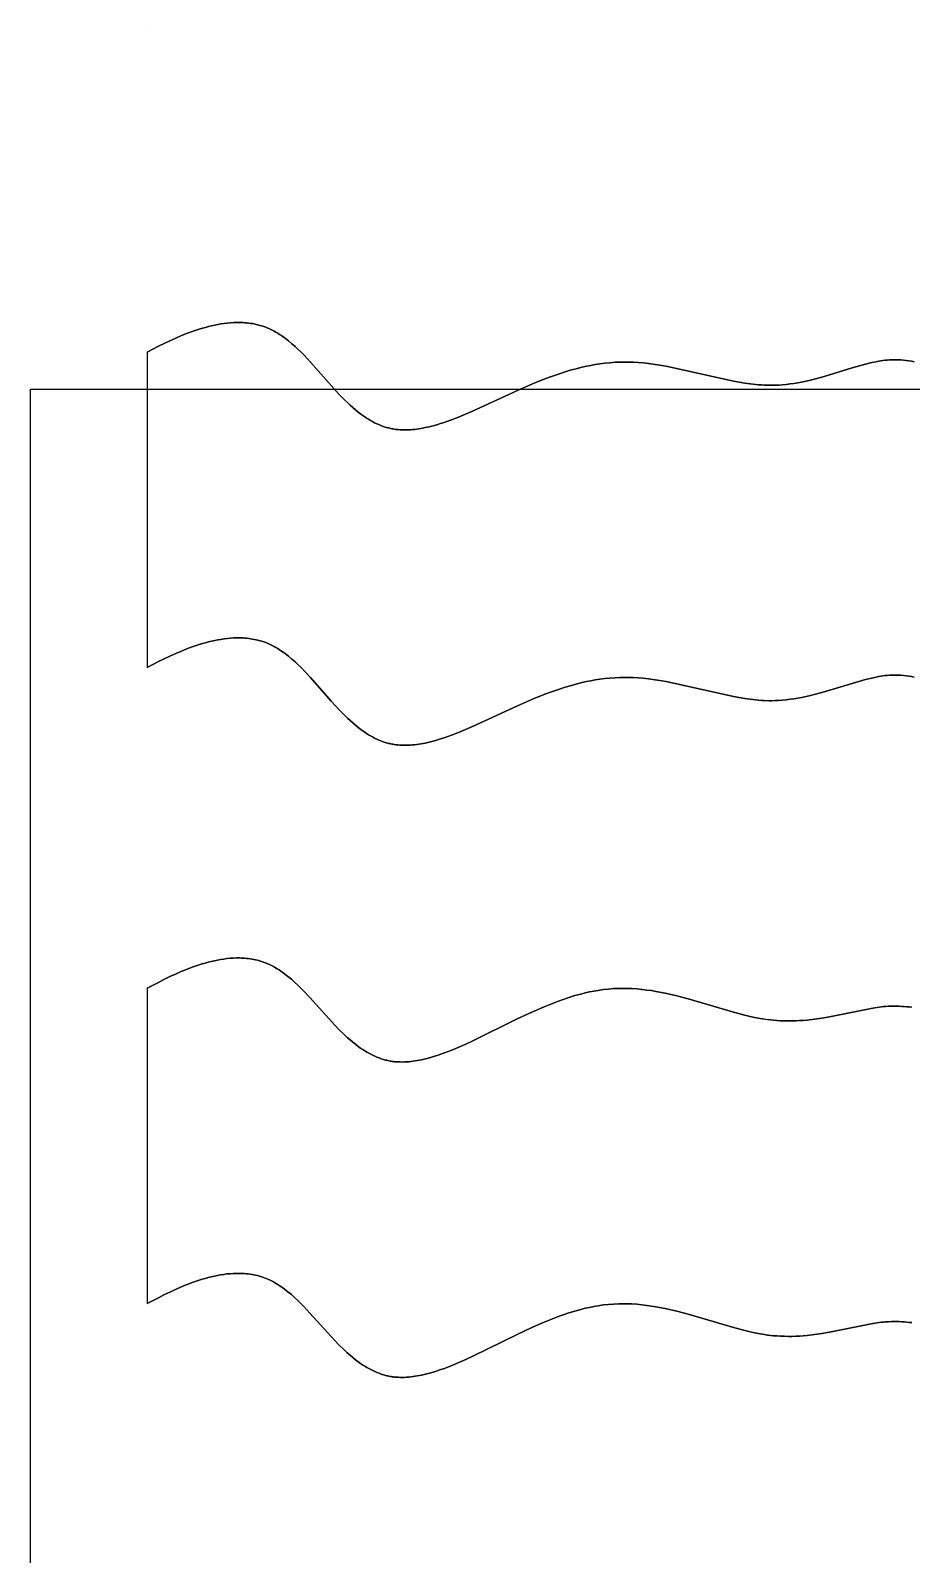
# Model space of a CAD drawing. Header units: feet. Extents: x 0 to 1.5, y 93.18 to 96.08.
# Drawn here: x 0 to 0.1875, y 95.752 to 96.0763 of the extents above; entities that cross this region are included whole.
import ezdxf

# ---------------------------------------------------------------- set-up
doc = ezdxf.new("R2010")
doc.units = ezdxf.units.FT
doc.header["$MEASUREMENT"] = 0
doc.layers.add('Default', color=7, linetype='Continuous', true_color=0x000000)

msp = doc.modelspace()

# ---------------------------------------------------------------- linework, layer by layer
at = {"layer": 'Default'}
for points in [[(0.02485, 96.00786), (0.02723, 96.00911), (0.02844, 96.00971), (0.02966, 96.01029), (0.0309, 96.01084), (0.03214, 96.01137), (0.03339, 96.01186), (0.03465, 96.01231), (0.03593, 96.01274), (0.03658, 96.01293), (0.03723, 96.01312), (0.03788, 96.01329), (0.03854, 96.01345), (0.0392, 96.0136), (0.03986, 96.01373), (0.04053, 96.01384), (0.0412, 96.01394), (0.04187, 96.01402), (0.04255, 96.01409), (0.04322, 96.01413), (0.0439, 96.01415), (0.04458, 96.01415), (0.04491, 96.01414), (0.04525, 96.01413), (0.04565, 96.0141), (0.04605, 96.01407), (0.04644, 96.01403), (0.04684, 96.01397), (0.04723, 96.01391), (0.04762, 96.01384), (0.04801, 96.01376), (0.0484, 96.01367), (0.04882, 96.01355), (0.04924, 96.01343), (0.04966, 96.01329), (0.05007, 96.01314), (0.05048, 96.01298), (0.05075, 96.01287), (0.05101, 96.01275), (0.05142, 96.01255), (0.05184, 96.01233), (0.05224, 96.01211), (0.05264, 96.01187), (0.05303, 96.01162), (0.05342, 96.01136), (0.0538, 96.0111), (0.05418, 96.01082), (0.05455, 96.01054), (0.05492, 96.01025), (0.05563, 96.00965), (0.05633, 96.00903), (0.057, 96.0084), (0.05765, 96.00776), (0.05829, 96.0071), (0.05956, 96.00574), (0.06399, 96.00073), (0.06571, 95.99885), (0.06686, 95.99768), (0.06745, 95.99711), (0.06805, 95.99655), (0.06861, 95.99605), (0.06917, 95.99557), (0.06975, 95.9951), (0.07034, 95.99465), (0.07073, 95.99436), (0.07114, 95.99408), (0.07154, 95.99381), (0.07196, 95.99355), (0.07238, 95.9933), (0.07281, 95.99306), (0.07324, 95.99284), (0.07368, 95.99262), (0.07413, 95.99242), (0.07458, 95.99223), (0.07504, 95.99206), (0.07551, 95.99191), (0.07574, 95.99184), (0.07598, 95.99177), (0.07621, 95.99171), (0.07645, 95.99165), (0.07669, 95.99159), (0.07693, 95.99154), (0.07717, 95.9915), (0.07742, 95.99146), (0.07772, 95.99141), (0.07816, 95.99136), (0.07861, 95.99132), (0.07906, 95.9913), (0.07951, 95.99129), (0.07996, 95.99129), (0.08041, 95.9913), (0.08086, 95.99133), (0.08132, 95.99137), (0.08177, 95.99141), (0.08221, 95.99147), (0.08266, 95.99154), (0.08311, 95.99161), (0.08399, 95.99178), (0.08486, 95.99198), (0.08567, 95.99218), (0.08648, 95.99241), (0.08726, 95.99264), (0.08803, 95.99289), (0.08957, 95.99344), (0.0911, 95.99402), (0.0926, 95.99464), (0.0941, 95.99528), (0.10363, 95.99969), (0.10682, 96.00108), (0.10946, 96.00215), (0.1109, 96.00268), (0.11235, 96.00319), (0.11359, 96.0036), (0.11484, 96.00398), (0.1161, 96.00433), (0.11737, 96.00464), (0.11831, 96.00485), (0.11925, 96.00504), (0.12019, 96.00521), (0.12114, 96.00535), (0.12223, 96.00549), (0.12332, 96.0056), (0.12441, 96.00568), (0.1255, 96.00573), (0.12633, 96.00574), (0.12717, 96.00574), (0.12825, 96.0057), (0.12933, 96.00564), (0.13041, 96.00555), (0.13149, 96.00543), (0.13341, 96.00516), (0.13532, 96.00484), (0.14963, 96.00169), (0.15081, 96.00146), (0.152, 96.00126), (0.15319, 96.00109), (0.15438, 96.00095), (0.15497, 96.0009), (0.15557, 96.00086), (0.15616, 96.00082), (0.15714, 96.0008), (0.15777, 96.0008), (0.15846, 96.00081), (0.15916, 96.00084), (0.15999, 96.0009), (0.16081, 96.00099), (0.16164, 96.00109), (0.16246, 96.0012), (0.16328, 96.00134), (0.1641, 96.00149), (0.16572, 96.00184), (0.16734, 96.00224), (0.16894, 96.00268), (0.1749, 96.00448), (0.17769, 96.00527), (0.17907, 96.00562), (0.18001, 96.00582), (0.18047, 96.00591), (0.18094, 96.00599), (0.18141, 96.00606), (0.18188, 96.00612), (0.18234, 96.00617), (0.1828, 96.00621), (0.18313, 96.00622), (0.18346, 96.00624), (0.18378, 96.00624), (0.18411, 96.00624), (0.18468, 96.00623), (0.18525, 96.0062), (0.18581, 96.00616), (0.18638, 96.00609), (0.18694, 96.00602), (0.1875, 96.00592), (0.18806, 96.00582)], [(0.18806, 96.00582), (0.1875, 96.00592), (0.18694, 96.00602), (0.18638, 96.00609), (0.18581, 96.00616), (0.18525, 96.0062), (0.18468, 96.00623), (0.18411, 96.00624), (0.18378, 96.00624), (0.18346, 96.00624), (0.18313, 96.00622), (0.1828, 96.00621), (0.18234, 96.00617), (0.18188, 96.00612), (0.18141, 96.00606), (0.18094, 96.00599), (0.18047, 96.00591), (0.18001, 96.00582), (0.17907, 96.00562), (0.17769, 96.00527), (0.1749, 96.00448), (0.16894, 96.00268), (0.16734, 96.00224), (0.16572, 96.00184), (0.1641, 96.00149), (0.16328, 96.00134), (0.16246, 96.0012), (0.16164, 96.00109), (0.16081, 96.00099), (0.15999, 96.0009), (0.15916, 96.00084), (0.15846, 96.00081), (0.15777, 96.0008), (0.15714, 96.0008), (0.15616, 96.00082), (0.15557, 96.00086), (0.15497, 96.0009), (0.15438, 96.00095), (0.15319, 96.00109), (0.152, 96.00126), (0.15081, 96.00146), (0.14963, 96.00169), (0.13532, 96.00484), (0.13341, 96.00516), (0.13149, 96.00543), (0.13041, 96.00555), (0.12933, 96.00564), (0.12825, 96.0057), (0.12717, 96.00574), (0.12633, 96.00574), (0.1255, 96.00573), (0.12441, 96.00568), (0.12332, 96.0056), (0.12223, 96.00549), (0.12114, 96.00535), (0.12019, 96.00521), (0.11925, 96.00504), (0.11831, 96.00485), (0.11737, 96.00464), (0.1161, 96.00433), (0.11484, 96.00398), (0.11359, 96.0036), (0.11235, 96.00319), (0.1109, 96.00268), (0.10946, 96.00215), (0.10682, 96.00108), (0.10363, 95.99969), (0.0941, 95.99528), (0.0926, 95.99464), (0.0911, 95.99402), (0.08957, 95.99344), (0.08803, 95.99289), (0.08726, 95.99264), (0.08648, 95.99241), (0.08567, 95.99218), (0.08486, 95.99198), (0.08399, 95.99178), (0.08311, 95.99161), (0.08266, 95.99154), (0.08221, 95.99147), (0.08177, 95.99141), (0.08132, 95.99137), (0.08086, 95.99133), (0.08041, 95.9913), (0.07996, 95.99129), (0.07951, 95.99129), (0.07906, 95.9913), (0.07861, 95.99132), (0.07816, 95.99136), (0.07772, 95.99141), (0.07742, 95.99146), (0.07717, 95.9915), (0.07693, 95.99154), (0.07669, 95.99159), (0.07645, 95.99165), (0.07621, 95.99171), (0.07598, 95.99177), (0.07574, 95.99184), (0.07551, 95.99191), (0.07504, 95.99206), (0.07458, 95.99223), (0.07413, 95.99242), (0.07368, 95.99262), (0.07324, 95.99284), (0.07281, 95.99306), (0.07238, 95.9933), (0.07196, 95.99355), (0.07154, 95.99381), (0.07114, 95.99408), (0.07073, 95.99436), (0.07034, 95.99465), (0.06975, 95.9951), (0.06917, 95.99557), (0.06861, 95.99605), (0.06805, 95.99655), (0.06745, 95.99711), (0.06686, 95.99768), (0.06571, 95.99885), (0.06399, 96.00073), (0.05956, 96.00574), (0.05829, 96.0071), (0.05765, 96.00776), (0.057, 96.0084), (0.05633, 96.00903), (0.05563, 96.00965), (0.05492, 96.01025), (0.05455, 96.01054), (0.05418, 96.01082), (0.0538, 96.0111), (0.05342, 96.01136), (0.05303, 96.01162), (0.05264, 96.01187), (0.05224, 96.01211), (0.05184, 96.01233), (0.05142, 96.01255), (0.05101, 96.01275), (0.05075, 96.01287), (0.05048, 96.01298), (0.05007, 96.01314), (0.04966, 96.01329), (0.04924, 96.01343), (0.04882, 96.01355), (0.0484, 96.01367), (0.04801, 96.01376), (0.04762, 96.01384), (0.04723, 96.01391), (0.04684, 96.01397), (0.04644, 96.01403), (0.04605, 96.01407), (0.04565, 96.0141), (0.04525, 96.01413), (0.04491, 96.01414), (0.04458, 96.01415), (0.0439, 96.01415), (0.04322, 96.01413), (0.04255, 96.01409), (0.04187, 96.01402), (0.0412, 96.01394), (0.04053, 96.01384), (0.03986, 96.01373), (0.0392, 96.0136), (0.03854, 96.01345), (0.03788, 96.01329), (0.03723, 96.01312), (0.03658, 96.01293), (0.03593, 96.01274), (0.03465, 96.01231), (0.03339, 96.01186), (0.03214, 96.01137), (0.0309, 96.01084), (0.02966, 96.01029), (0.02844, 96.00971), (0.02723, 96.00911), (0.02485, 96.00786)], [(0.02485, 96.00786), (0.02485, 95.94075)], [(0.02485, 96.00786), (0.02485, 95.94075)], [(0.02485, 95.94075), (0.02723, 95.942), (0.02844, 95.9426), (0.02966, 95.94317), (0.0309, 95.94373), (0.03214, 95.94425), (0.03339, 95.94475), (0.03465, 95.9452), (0.03593, 95.94563), (0.03658, 95.94582), (0.03723, 95.94601), (0.03788, 95.94618), (0.03854, 95.94634), (0.0392, 95.94648), (0.03986, 95.94662), (0.04053, 95.94673), (0.0412, 95.94683), (0.04187, 95.94691), (0.04255, 95.94698), (0.04322, 95.94702), (0.0439, 95.94704), (0.04458, 95.94704), (0.04491, 95.94703), (0.04525, 95.94702), (0.04565, 95.94699), (0.04605, 95.94696), (0.04644, 95.94691), (0.04684, 95.94686), (0.04723, 95.9468), (0.04762, 95.94673), (0.04801, 95.94665), (0.0484, 95.94656), (0.04882, 95.94644), (0.04924, 95.94632), (0.04966, 95.94618), (0.05007, 95.94603), (0.05048, 95.94587), (0.05075, 95.94575), (0.05101, 95.94563), (0.05142, 95.94543), (0.05184, 95.94522), (0.05224, 95.94499), (0.05264, 95.94476), (0.05303, 95.94451), (0.05342, 95.94425), (0.0538, 95.94398), (0.05418, 95.94371), (0.05455, 95.94342), (0.05492, 95.94313), (0.05563, 95.94254), (0.05633, 95.94192), (0.057, 95.94129), (0.05765, 95.94065), (0.05829, 95.93998), (0.05956, 95.93862), (0.06399, 95.93361), (0.06571, 95.93174), (0.06686, 95.93057), (0.06745, 95.92999), (0.06805, 95.92943), (0.06861, 95.92894), (0.06917, 95.92846), (0.06975, 95.92799), (0.07034, 95.92754), (0.07073, 95.92725), (0.07114, 95.92697), (0.07154, 95.9267), (0.07196, 95.92644), (0.07238, 95.92619), (0.07281, 95.92595), (0.07324, 95.92572), (0.07368, 95.92551), (0.07413, 95.92531), (0.07458, 95.92512), (0.07504, 95.92495), (0.07551, 95.9248), (0.07574, 95.92472), (0.07598, 95.92466), (0.07621, 95.92459), (0.07645, 95.92454), (0.07669, 95.92448), (0.07693, 95.92443), (0.07717, 95.92439), (0.07742, 95.92435), (0.07772, 95.9243), (0.07816, 95.92425), (0.07861, 95.92421), (0.07906, 95.92419), (0.07951, 95.92418), (0.07996, 95.92418), (0.08041, 95.92419), (0.08086, 95.92422), (0.08132, 95.92425), (0.08177, 95.9243), (0.08221, 95.92436), (0.08266, 95.92442), (0.08311, 95.9245), (0.08399, 95.92467), (0.08486, 95.92486), (0.08567, 95.92507), (0.08648, 95.9253), (0.08726, 95.92553), (0.08803, 95.92578), (0.08957, 95.92632), (0.0911, 95.92691), (0.0926, 95.92753), (0.0941, 95.92817), (0.10363, 95.93258), (0.10682, 95.93397), (0.10946, 95.93504), (0.1109, 95.93557), (0.11235, 95.93608), (0.11359, 95.93649), (0.11484, 95.93686), (0.1161, 95.93721), (0.11737, 95.93753), (0.11831, 95.93774), (0.11925, 95.93793), (0.12019, 95.9381), (0.12114, 95.93824), (0.12223, 95.93838), (0.12332, 95.93849), (0.12441, 95.93857), (0.1255, 95.93862), (0.12633, 95.93863), (0.12717, 95.93863), (0.12825, 95.93859), (0.12933, 95.93853), (0.13041, 95.93844), (0.13149, 95.93832), (0.13341, 95.93805), (0.13532, 95.93773), (0.14963, 95.93457), (0.15081, 95.93435), (0.152, 95.93415), (0.15319, 95.93398), (0.15438, 95.93384), (0.15497, 95.93379), (0.15557, 95.93374), (0.15616, 95.93371), (0.15714, 95.93368), (0.15777, 95.93368), (0.15846, 95.9337), (0.15916, 95.93373), (0.15999, 95.93379), (0.16081, 95.93387), (0.16164, 95.93397), (0.16246, 95.93409), (0.16328, 95.93423), (0.1641, 95.93438), (0.16572, 95.93473), (0.16734, 95.93513), (0.16894, 95.93557), (0.1749, 95.93737), (0.17769, 95.93816), (0.17907, 95.9385), (0.18001, 95.9387), (0.18047, 95.93879), (0.18094, 95.93887), (0.18141, 95.93895), (0.18188, 95.93901), (0.18234, 95.93906), (0.1828, 95.93909), (0.18313, 95.93911), (0.18346, 95.93913), (0.18378, 95.93913), (0.18411, 95.93913), (0.18468, 95.93912), (0.18525, 95.93909), (0.18581, 95.93904), (0.18638, 95.93898), (0.18694, 95.9389), (0.1875, 95.93881), (0.18806, 95.9387)], [(0.18806, 95.9387), (0.1875, 95.93881), (0.18694, 95.9389), (0.18638, 95.93898), (0.18581, 95.93904), (0.18525, 95.93909), (0.18468, 95.93912), (0.18411, 95.93913), (0.18378, 95.93913), (0.18346, 95.93913), (0.18313, 95.93911), (0.1828, 95.93909), (0.18234, 95.93906), (0.18188, 95.93901), (0.18141, 95.93895), (0.18094, 95.93887), (0.18047, 95.93879), (0.18001, 95.9387), (0.17907, 95.9385), (0.17769, 95.93816), (0.1749, 95.93737), (0.16894, 95.93557), (0.16734, 95.93513), (0.16572, 95.93473), (0.1641, 95.93438), (0.16328, 95.93423), (0.16246, 95.93409), (0.16164, 95.93397), (0.16081, 95.93387), (0.15999, 95.93379), (0.15916, 95.93373), (0.15846, 95.9337), (0.15777, 95.93368), (0.15714, 95.93368), (0.15616, 95.93371), (0.15557, 95.93374), (0.15497, 95.93379), (0.15438, 95.93384), (0.15319, 95.93398), (0.152, 95.93415), (0.15081, 95.93435), (0.14963, 95.93457), (0.13532, 95.93773), (0.13341, 95.93805), (0.13149, 95.93832), (0.13041, 95.93844), (0.12933, 95.93853), (0.12825, 95.93859), (0.12717, 95.93863), (0.12633, 95.93863), (0.1255, 95.93862), (0.12441, 95.93857), (0.12332, 95.93849), (0.12223, 95.93838), (0.12114, 95.93824), (0.12019, 95.9381), (0.11925, 95.93793), (0.11831, 95.93774), (0.11737, 95.93753), (0.1161, 95.93721), (0.11484, 95.93686), (0.11359, 95.93649), (0.11235, 95.93608), (0.1109, 95.93557), (0.10946, 95.93504), (0.10682, 95.93397), (0.10363, 95.93258), (0.0941, 95.92817), (0.0926, 95.92753), (0.0911, 95.92691), (0.08957, 95.92632), (0.08803, 95.92578), (0.08726, 95.92553), (0.08648, 95.9253), (0.08567, 95.92507), (0.08486, 95.92486), (0.08399, 95.92467), (0.08311, 95.9245), (0.08266, 95.92442), (0.08221, 95.92436), (0.08177, 95.9243), (0.08132, 95.92425), (0.08086, 95.92422), (0.08041, 95.92419), (0.07996, 95.92418), (0.07951, 95.92418), (0.07906, 95.92419), (0.07861, 95.92421), (0.07816, 95.92425), (0.07772, 95.9243), (0.07742, 95.92435), (0.07717, 95.92439), (0.07693, 95.92443), (0.07669, 95.92448), (0.07645, 95.92454), (0.07621, 95.92459), (0.07598, 95.92466), (0.07574, 95.92472), (0.07551, 95.9248), (0.07504, 95.92495), (0.07458, 95.92512), (0.07413, 95.92531), (0.07368, 95.92551), (0.07324, 95.92572), (0.07281, 95.92595), (0.07238, 95.92619), (0.07196, 95.92644), (0.07154, 95.9267), (0.07114, 95.92697), (0.07073, 95.92725), (0.07034, 95.92754), (0.06975, 95.92799), (0.06917, 95.92846), (0.06861, 95.92894), (0.06805, 95.92943), (0.06745, 95.92999), (0.06686, 95.93057), (0.06571, 95.93174), (0.06399, 95.93361), (0.05956, 95.93862), (0.05829, 95.93998), (0.05765, 95.94065), (0.057, 95.94129), (0.05633, 95.94192), (0.05563, 95.94254), (0.05492, 95.94313), (0.05455, 95.94342), (0.05418, 95.94371), (0.0538, 95.94398), (0.05342, 95.94425), (0.05303, 95.94451), (0.05264, 95.94476), (0.05224, 95.94499), (0.05184, 95.94522), (0.05142, 95.94543), (0.05101, 95.94563), (0.05075, 95.94575), (0.05048, 95.94587), (0.05007, 95.94603), (0.04966, 95.94618), (0.04924, 95.94632), (0.04882, 95.94644), (0.0484, 95.94656), (0.04801, 95.94665), (0.04762, 95.94673), (0.04723, 95.9468), (0.04684, 95.94686), (0.04644, 95.94691), (0.04605, 95.94696), (0.04565, 95.94699), (0.04525, 95.94702), (0.04491, 95.94703), (0.04458, 95.94704), (0.0439, 95.94704), (0.04322, 95.94702), (0.04255, 95.94698), (0.04187, 95.94691), (0.0412, 95.94683), (0.04053, 95.94673), (0.03986, 95.94662), (0.0392, 95.94648), (0.03854, 95.94634), (0.03788, 95.94618), (0.03723, 95.94601), (0.03658, 95.94582), (0.03593, 95.94563), (0.03465, 95.9452), (0.03339, 95.94475), (0.03214, 95.94425), (0.0309, 95.94373), (0.02966, 95.94317), (0.02844, 95.9426), (0.02723, 95.942), (0.02485, 95.94075)], [(0.02485, 95.87248), (0.02721, 95.87374), (0.02841, 95.87436), (0.02963, 95.87495), (0.03086, 95.87551), (0.0321, 95.87605), (0.03334, 95.87656), (0.03459, 95.87702), (0.03587, 95.87746), (0.03652, 95.87766), (0.03717, 95.87785), (0.03782, 95.87803), (0.03847, 95.87819), (0.03913, 95.87834), (0.03979, 95.87848), (0.04046, 95.8786), (0.04113, 95.8787), (0.0418, 95.87879), (0.04247, 95.87886), (0.04315, 95.8789), (0.04382, 95.87893), (0.0445, 95.87893), (0.04484, 95.87892), (0.04518, 95.8789), (0.04557, 95.87888), (0.04597, 95.87884), (0.04636, 95.8788), (0.04675, 95.87875), (0.04715, 95.87869), (0.04753, 95.87861), (0.04792, 95.87853), (0.04831, 95.87844), (0.04873, 95.87832), (0.04915, 95.8782), (0.04956, 95.87806), (0.04997, 95.87791), (0.05038, 95.87774), (0.05064, 95.87763), (0.0509, 95.87751), (0.05132, 95.8773), (0.05173, 95.87709), (0.05213, 95.87686), (0.05253, 95.87662), (0.05292, 95.87637), (0.05331, 95.87611), (0.05369, 95.87584), (0.05407, 95.87557), (0.05444, 95.87528), (0.0548, 95.87499), (0.05552, 95.87439), (0.05621, 95.87377), (0.05688, 95.87314), (0.05753, 95.8725), (0.05818, 95.87184), (0.05945, 95.87048), (0.06477, 95.86461), (0.06565, 95.8637), (0.06681, 95.86257), (0.06741, 95.86202), (0.06802, 95.86148), (0.06858, 95.86101), (0.06915, 95.86055), (0.06973, 95.86011), (0.07033, 95.85969), (0.07073, 95.85942), (0.07114, 95.85916), (0.07156, 95.85891), (0.07198, 95.85867), (0.07241, 95.85844), (0.07284, 95.85822), (0.07328, 95.85802), (0.07373, 95.85783), (0.07418, 95.85765), (0.07464, 95.85749), (0.0751, 95.85734), (0.07557, 95.85721), (0.07581, 95.85716), (0.07604, 95.8571), (0.07628, 95.85705), (0.07652, 95.857), (0.07676, 95.85696), (0.077, 95.85692), (0.07724, 95.85689), (0.07748, 95.85686), (0.07779, 95.85683), (0.07824, 95.8568), (0.07869, 95.85679), (0.07914, 95.85678), (0.07959, 95.85679), (0.08005, 95.85681), (0.0805, 95.85685), (0.08096, 95.85689), (0.08141, 95.85695), (0.08186, 95.85701), (0.08231, 95.85709), (0.08276, 95.85717), (0.0832, 95.85726), (0.08409, 95.85746), (0.08495, 95.85769), (0.08577, 95.85793), (0.08657, 95.85818), (0.08734, 95.85844), (0.08811, 95.85871), (0.08965, 95.8593), (0.09117, 95.85993), (0.09266, 95.86059), (0.09415, 95.86128), (0.10356, 95.86594), (0.1067, 95.86742), (0.1093, 95.86856), (0.11071, 95.86913), (0.11214, 95.86968), (0.11337, 95.87012), (0.1146, 95.87053), (0.11585, 95.87091), (0.11711, 95.87125), (0.11803, 95.87148), (0.11896, 95.87169), (0.1199, 95.87187), (0.12084, 95.87203), (0.12193, 95.87219), (0.12301, 95.87231), (0.1241, 95.8724), (0.12519, 95.87245), (0.12602, 95.87246), (0.12686, 95.87246), (0.12794, 95.87242), (0.12903, 95.87235), (0.13011, 95.87225), (0.1312, 95.87211), (0.13216, 95.87197), (0.13312, 95.87181), (0.13504, 95.87144), (0.13755, 95.87087), (0.13994, 95.87025), (0.14939, 95.86749), (0.15173, 95.86685), (0.1529, 95.86656), (0.15408, 95.86629), (0.15527, 95.86606), (0.15587, 95.86595), (0.15685, 95.86581), (0.15747, 95.86573), (0.15816, 95.86566), (0.15885, 95.8656), (0.15965, 95.86556), (0.16045, 95.86553), (0.16126, 95.86552), (0.16206, 95.86553), (0.16286, 95.86555), (0.16366, 95.86559), (0.16446, 95.86565), (0.16526, 95.86572), (0.16686, 95.8659), (0.16844, 95.86613), (0.17002, 95.8664), (0.17928, 95.86826), (0.18019, 95.8684), (0.18109, 95.86852), (0.18154, 95.86857), (0.18199, 95.8686), (0.18262, 95.86865), (0.18325, 95.86867), (0.18379, 95.86868), (0.18434, 95.86867), (0.18488, 95.86866), (0.18542, 95.86863), (0.18595, 95.8686), (0.18649, 95.86855), (0.18702, 95.8685), (0.18755, 95.86843)], [(0.18755, 95.86843), (0.18702, 95.8685), (0.18649, 95.86855), (0.18595, 95.8686), (0.18542, 95.86863), (0.18488, 95.86866), (0.18434, 95.86867), (0.18379, 95.86868), (0.18325, 95.86867), (0.18262, 95.86865), (0.18199, 95.8686), (0.18154, 95.86857), (0.18109, 95.86852), (0.18019, 95.8684), (0.17928, 95.86826), (0.17002, 95.8664), (0.16844, 95.86613), (0.16686, 95.8659), (0.16526, 95.86572), (0.16446, 95.86565), (0.16366, 95.86559), (0.16286, 95.86555), (0.16206, 95.86553), (0.16126, 95.86552), (0.16045, 95.86553), (0.15965, 95.86556), (0.15885, 95.8656), (0.15816, 95.86566), (0.15747, 95.86573), (0.15647, 95.86586), (0.15587, 95.86595), (0.15527, 95.86606), (0.15408, 95.86629), (0.1529, 95.86656), (0.15173, 95.86685), (0.14939, 95.86749), (0.13994, 95.87025), (0.13755, 95.87087), (0.13504, 95.87144), (0.13312, 95.87181), (0.13216, 95.87197), (0.1312, 95.87211), (0.13011, 95.87225), (0.12903, 95.87235), (0.12794, 95.87242), (0.12686, 95.87246), (0.12602, 95.87246), (0.12519, 95.87245), (0.1241, 95.8724), (0.12301, 95.87231), (0.12193, 95.87219), (0.12084, 95.87203), (0.1199, 95.87187), (0.11896, 95.87169), (0.11803, 95.87148), (0.11711, 95.87125), (0.11585, 95.87091), (0.1146, 95.87053), (0.11337, 95.87012), (0.11214, 95.86968), (0.11071, 95.86913), (0.1093, 95.86856), (0.1067, 95.86742), (0.10356, 95.86594), (0.09415, 95.86128), (0.09266, 95.86059), (0.09117, 95.85993), (0.08965, 95.8593), (0.08811, 95.85871), (0.08734, 95.85844), (0.08657, 95.85818), (0.08577, 95.85793), (0.08495, 95.85769), (0.08409, 95.85746), (0.0832, 95.85726), (0.08276, 95.85717), (0.08231, 95.85709), (0.08186, 95.85701), (0.08141, 95.85695), (0.08096, 95.85689), (0.0805, 95.85685), (0.08005, 95.85681), (0.07959, 95.85679), (0.07914, 95.85678), (0.07869, 95.85679), (0.07824, 95.8568), (0.07779, 95.85683), (0.07748, 95.85686), (0.07724, 95.85689), (0.077, 95.85692), (0.07676, 95.85696), (0.07652, 95.857), (0.07628, 95.85705), (0.07604, 95.8571), (0.07581, 95.85716), (0.07557, 95.85721), (0.0751, 95.85734), (0.07464, 95.85749), (0.07418, 95.85765), (0.07373, 95.85783), (0.07328, 95.85802), (0.07284, 95.85822), (0.07241, 95.85844), (0.07198, 95.85867), (0.07156, 95.85891), (0.07114, 95.85916), (0.07073, 95.85942), (0.07033, 95.85969), (0.06973, 95.86011), (0.06915, 95.86055), (0.06858, 95.86101), (0.06802, 95.86148), (0.06741, 95.86202), (0.06681, 95.86257), (0.06565, 95.8637), (0.06477, 95.86461), (0.05945, 95.87048), (0.05818, 95.87184), (0.05753, 95.8725), (0.05688, 95.87314), (0.05621, 95.87377), (0.05552, 95.87439), (0.0548, 95.87499), (0.05444, 95.87528), (0.05407, 95.87557), (0.05369, 95.87584), (0.05331, 95.87611), (0.05292, 95.87637), (0.05253, 95.87662), (0.05213, 95.87686), (0.05173, 95.87709), (0.05132, 95.8773), (0.0509, 95.87751), (0.05064, 95.87763), (0.05038, 95.87774), (0.04997, 95.87791), (0.04956, 95.87806), (0.04915, 95.8782), (0.04873, 95.87832), (0.04831, 95.87844), (0.04792, 95.87853), (0.04753, 95.87861), (0.04715, 95.87869), (0.04675, 95.87875), (0.04636, 95.8788), (0.04597, 95.87884), (0.04557, 95.87888), (0.04518, 95.8789), (0.04484, 95.87892), (0.0445, 95.87893), (0.04382, 95.87893), (0.04315, 95.8789), (0.04247, 95.87886), (0.0418, 95.87879), (0.04113, 95.8787), (0.04046, 95.8786), (0.03979, 95.87848), (0.03913, 95.87834), (0.03847, 95.87819), (0.03782, 95.87803), (0.03717, 95.87785), (0.03652, 95.87766), (0.03587, 95.87746), (0.03459, 95.87702), (0.03334, 95.87656), (0.0321, 95.87605), (0.03086, 95.87551), (0.02963, 95.87495), (0.02841, 95.87436), (0.02721, 95.87374), (0.02485, 95.87248)], [(0.02485, 95.87248), (0.02485, 95.80537)], [(0.02485, 95.87248), (0.02485, 95.80537)], [(0.02485, 95.80537), (0.02721, 95.80663), (0.02841, 95.80724), (0.02963, 95.80783), (0.03086, 95.8084), (0.0321, 95.80894), (0.03334, 95.80944), (0.03459, 95.80991), (0.03587, 95.81035), (0.03652, 95.81055), (0.03717, 95.81074), (0.03782, 95.81092), (0.03847, 95.81108), (0.03913, 95.81123), (0.03979, 95.81137), (0.04046, 95.81149), (0.04113, 95.81159), (0.0418, 95.81168), (0.04247, 95.81174), (0.04315, 95.81179), (0.04382, 95.81181), (0.0445, 95.81181), (0.04484, 95.81181), (0.04518, 95.81179), (0.04557, 95.81177), (0.04597, 95.81173), (0.04636, 95.81169), (0.04675, 95.81164), (0.04715, 95.81157), (0.04753, 95.8115), (0.04792, 95.81142), (0.04831, 95.81133), (0.04873, 95.81121), (0.04915, 95.81109), (0.04956, 95.81095), (0.04997, 95.81079), (0.05038, 95.81063), (0.05064, 95.81052), (0.0509, 95.8104), (0.05132, 95.81019), (0.05173, 95.80998), (0.05213, 95.80975), (0.05253, 95.80951), (0.05292, 95.80926), (0.05331, 95.809), (0.05369, 95.80873), (0.05407, 95.80845), (0.05444, 95.80817), (0.0548, 95.80788), (0.05552, 95.80728), (0.05621, 95.80666), (0.05688, 95.80603), (0.05753, 95.80539), (0.05818, 95.80473), (0.05945, 95.80337), (0.06477, 95.79749), (0.06565, 95.79659), (0.06681, 95.79546), (0.06741, 95.79491), (0.06802, 95.79437), (0.06858, 95.7939), (0.06915, 95.79344), (0.06973, 95.793), (0.07033, 95.79258), (0.07073, 95.79231), (0.07114, 95.79205), (0.07156, 95.7918), (0.07198, 95.79156), (0.07241, 95.79133), (0.07284, 95.79111), (0.07328, 95.79091), (0.07373, 95.79072), (0.07418, 95.79054), (0.07464, 95.79038), (0.0751, 95.79023), (0.07557, 95.7901), (0.07581, 95.79004), (0.07604, 95.78999), (0.07628, 95.78994), (0.07652, 95.78989), (0.07676, 95.78985), (0.077, 95.78981), (0.07724, 95.78978), (0.07748, 95.78975), (0.07779, 95.78972), (0.07824, 95.78969), (0.07869, 95.78967), (0.07914, 95.78967), (0.07959, 95.78968), (0.08005, 95.7897), (0.0805, 95.78973), (0.08096, 95.78978), (0.08141, 95.78983), (0.08186, 95.7899), (0.08231, 95.78997), (0.08276, 95.79006), (0.0832, 95.79015), (0.08409, 95.79035), (0.08495, 95.79058), (0.08577, 95.79081), (0.08657, 95.79107), (0.08734, 95.79133), (0.08811, 95.7916), (0.08965, 95.79219), (0.09117, 95.79282), (0.09266, 95.79348), (0.09415, 95.79417), (0.10356, 95.79883), (0.1067, 95.80031), (0.1093, 95.80144), (0.11071, 95.80202), (0.11214, 95.80257), (0.11337, 95.80301), (0.1146, 95.80342), (0.11585, 95.8038), (0.11711, 95.80414), (0.11803, 95.80437), (0.11896, 95.80458), (0.1199, 95.80476), (0.12084, 95.80492), (0.12193, 95.80508), (0.12301, 95.8052), (0.1241, 95.80528), (0.12519, 95.80533), (0.12602, 95.80535), (0.12686, 95.80534), (0.12794, 95.80531), (0.12903, 95.80524), (0.13011, 95.80513), (0.1312, 95.805), (0.13216, 95.80486), (0.13312, 95.8047), (0.13504, 95.80433), (0.13755, 95.80376), (0.13994, 95.80314), (0.14939, 95.80038), (0.15173, 95.79974), (0.1529, 95.79945), (0.15408, 95.79918), (0.15527, 95.79894), (0.15587, 95.79884), (0.15685, 95.79869), (0.15747, 95.79862), (0.15816, 95.79855), (0.15885, 95.79849), (0.15965, 95.79844), (0.16045, 95.79842), (0.16126, 95.79841), (0.16206, 95.79841), (0.16286, 95.79844), (0.16366, 95.79848), (0.16446, 95.79854), (0.16526, 95.79861), (0.16686, 95.79879), (0.16844, 95.79902), (0.17002, 95.79928), (0.17928, 95.80114), (0.18019, 95.80129), (0.18109, 95.80141), (0.18154, 95.80145), (0.18199, 95.80149), (0.18262, 95.80153), (0.18325, 95.80156), (0.18379, 95.80156), (0.18434, 95.80156), (0.18488, 95.80155), (0.18542, 95.80152), (0.18595, 95.80149), (0.18649, 95.80144), (0.18702, 95.80138), (0.18755, 95.80132)], [(0.18755, 95.80132), (0.18702, 95.80138), (0.18649, 95.80144), (0.18595, 95.80149), (0.18542, 95.80152), (0.18488, 95.80155), (0.18434, 95.80156), (0.18379, 95.80156), (0.18325, 95.80156), (0.18262, 95.80153), (0.18199, 95.80149), (0.18154, 95.80145), (0.18109, 95.80141), (0.18019, 95.80129), (0.17928, 95.80114), (0.17002, 95.79928), (0.16844, 95.79902), (0.16686, 95.79879), (0.16526, 95.79861), (0.16446, 95.79854), (0.16366, 95.79848), (0.16286, 95.79844), (0.16206, 95.79841), (0.16126, 95.79841), (0.16045, 95.79842), (0.15965, 95.79844), (0.15885, 95.79849), (0.15816, 95.79855), (0.15747, 95.79862), (0.15647, 95.79875), (0.15587, 95.79884), (0.15527, 95.79894), (0.15408, 95.79918), (0.1529, 95.79945), (0.15173, 95.79974), (0.14939, 95.80038), (0.13994, 95.80314), (0.13755, 95.80376), (0.13504, 95.80433), (0.13312, 95.8047), (0.13216, 95.80486), (0.1312, 95.805), (0.13011, 95.80513), (0.12903, 95.80524), (0.12794, 95.80531), (0.12686, 95.80534), (0.12602, 95.80535), (0.12519, 95.80533), (0.1241, 95.80528), (0.12301, 95.8052), (0.12193, 95.80508), (0.12084, 95.80492), (0.1199, 95.80476), (0.11896, 95.80458), (0.11803, 95.80437), (0.11711, 95.80414), (0.11585, 95.8038), (0.1146, 95.80342), (0.11337, 95.80301), (0.11214, 95.80257), (0.11071, 95.80202), (0.1093, 95.80144), (0.1067, 95.80031), (0.10356, 95.79883), (0.09415, 95.79417), (0.09266, 95.79348), (0.09117, 95.79282), (0.08965, 95.79219), (0.08811, 95.7916), (0.08734, 95.79133), (0.08657, 95.79107), (0.08577, 95.79081), (0.08495, 95.79058), (0.08409, 95.79035), (0.0832, 95.79015), (0.08276, 95.79006), (0.08231, 95.78997), (0.08186, 95.7899), (0.08141, 95.78983), (0.08096, 95.78978), (0.0805, 95.78973), (0.08005, 95.7897), (0.07959, 95.78968), (0.07914, 95.78967), (0.07869, 95.78967), (0.07824, 95.78969), (0.07779, 95.78972), (0.07748, 95.78975), (0.07724, 95.78978), (0.077, 95.78981), (0.07676, 95.78985), (0.07652, 95.78989), (0.07628, 95.78994), (0.07604, 95.78999), (0.07581, 95.79004), (0.07557, 95.7901), (0.0751, 95.79023), (0.07464, 95.79038), (0.07418, 95.79054), (0.07373, 95.79072), (0.07328, 95.79091), (0.07284, 95.79111), (0.07241, 95.79133), (0.07198, 95.79156), (0.07156, 95.7918), (0.07114, 95.79205), (0.07073, 95.79231), (0.07033, 95.79258), (0.06973, 95.793), (0.06915, 95.79344), (0.06858, 95.7939), (0.06802, 95.79437), (0.06741, 95.79491), (0.06681, 95.79546), (0.06565, 95.79659), (0.06477, 95.79749), (0.05945, 95.80337), (0.05818, 95.80473), (0.05753, 95.80539), (0.05688, 95.80603), (0.05621, 95.80666), (0.05552, 95.80728), (0.0548, 95.80788), (0.05444, 95.80817), (0.05407, 95.80845), (0.05369, 95.80873), (0.05331, 95.809), (0.05292, 95.80926), (0.05253, 95.80951), (0.05213, 95.80975), (0.05173, 95.80998), (0.05132, 95.81019), (0.0509, 95.8104), (0.05064, 95.81052), (0.05038, 95.81063), (0.04997, 95.81079), (0.04956, 95.81095), (0.04915, 95.81109), (0.04873, 95.81121), (0.04831, 95.81133), (0.04792, 95.81142), (0.04753, 95.8115), (0.04715, 95.81157), (0.04675, 95.81164), (0.04636, 95.81169), (0.04597, 95.81173), (0.04557, 95.81177), (0.04518, 95.81179), (0.04484, 95.81181), (0.0445, 95.81181), (0.04382, 95.81181), (0.04315, 95.81179), (0.04247, 95.81174), (0.0418, 95.81168), (0.04113, 95.81159), (0.04046, 95.81149), (0.03979, 95.81137), (0.03913, 95.81123), (0.03847, 95.81108), (0.03782, 95.81092), (0.03717, 95.81074), (0.03652, 95.81055), (0.03587, 95.81035), (0.03459, 95.80991), (0.03334, 95.80944), (0.0321, 95.80894), (0.03086, 95.8084), (0.02963, 95.80783), (0.02841, 95.80724), (0.02721, 95.80663), (0.02485, 95.80537)]]:
    msp.add_lwpolyline(points, dxfattribs=at)
msp.add_lwpolyline([(0, 96), (1.5, 96), (1.5, 93.33333), (0, 93.33333)], close=True, dxfattribs=at)
for points in [[(0.02485, 96.0763, 0), (0.02485, 96.0763, 0)], [(0.02485, 96.00786, 0), (0.02485, 96.00786, 0)], [(0.02485, 95.94075, 0), (0.02485, 95.94075, 0)], [(0.02485, 95.87248, 0), (0.02485, 95.87248, 0)], [(0.02485, 95.80537, 0), (0.02485, 95.80537, 0)]]:
    msp.add_polyline3d(points, close=True, dxfattribs=at)

doc.saveas('drawing.dxf')
